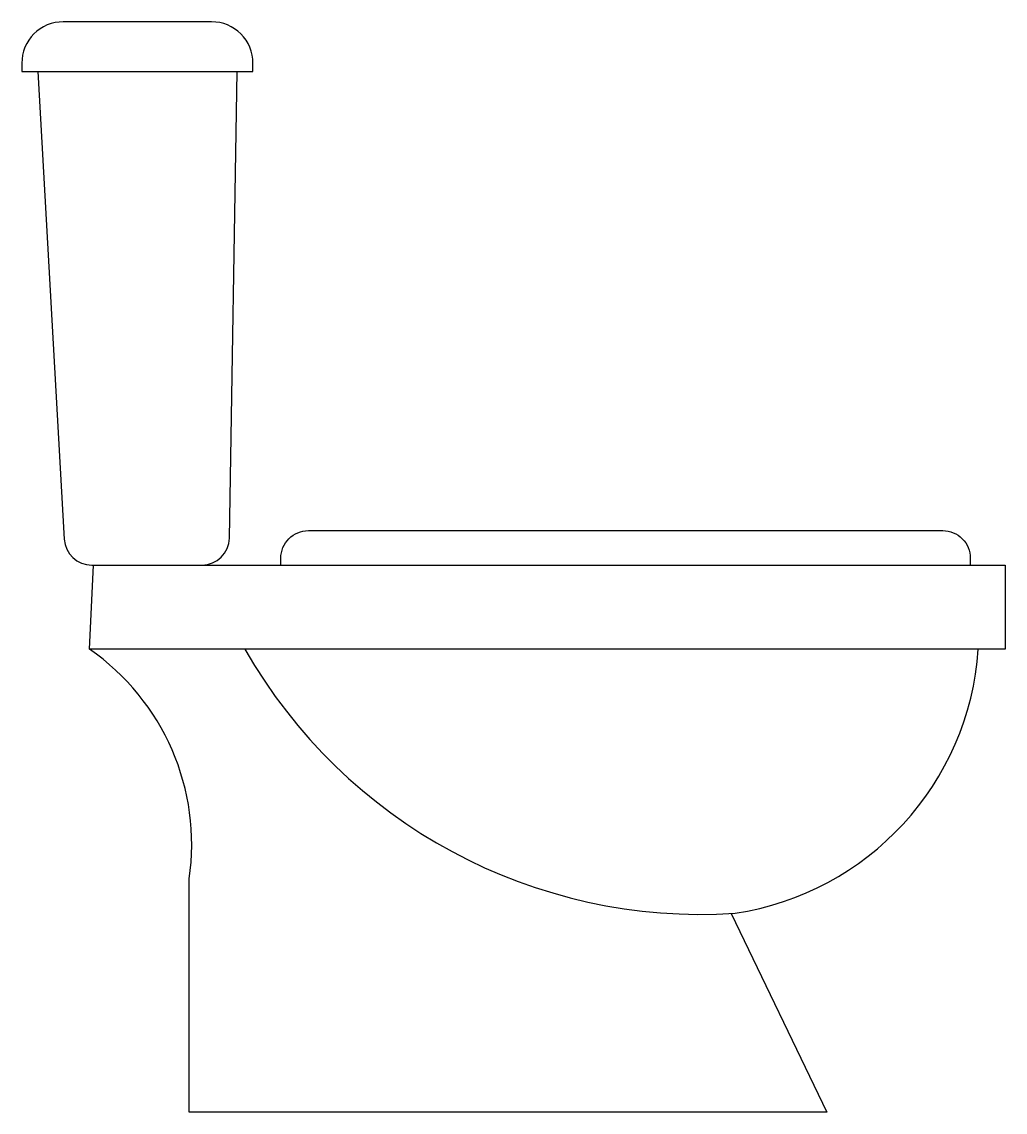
# Model space of a CAD drawing. Extents: x 0 to 714, y 0 to 792.
import ezdxf

# ---------------------------------------------------------------- set-up
doc = ezdxf.new("R2010")
doc.units = 0
doc.header["$LTSCALE"] = 100
doc.layers.get('0').update_dxf_attribs({"linetype": 'CONTINUOUS'})

msp = doc.modelspace()

# ---------------------------------------------------------------- linework, layer by layer
at = {"color": 0}
msp.add_lwpolyline([(0, 756.2), (167.94, 756.2), (167.94, 762.34, 0.414214), (137.94, 792.34), (30, 792.34, 0.414214), (0, 762.34)], format="xyb", close=True, dxfattribs=at)
for points in [[(11.74, 756.2), (30.79, 416.44, 0.397899), (50.76, 397.56), (130.89, 397.56, 0.409492), (150.88, 417.24), (156.36, 756.2)], [(188.21, 397.56), (188.21, 402.58, -0.414214), (208.21, 422.58), (669.13, 422.58, -0.414214), (689.13, 402.58), (689.13, 397.56)]]:
    msp.add_lwpolyline(points, format="xyb", dxfattribs=at)
msp.add_lwpolyline([(52.12, 397.56), (714.48, 397.56), (714.48, 336.4), (49.22, 336.4)], close=True, dxfattribs=at)
msp.add_lwpolyline([(515.41, 144.39), (584.89, 0), (121.61, 0), (121.61, 169.59)], dxfattribs=at)
for centre, radius, start, end in [((-49.03, 194.65), 172.47, 351.64454, 55.2728), ((493.45, 524.96), 381.2, 209.64633, 273.73745), ((487.13, 350.49), 208.27, 278.60622, 356.11982)]:
    msp.add_arc(centre, radius, start, end, dxfattribs=at)

doc.saveas('drawing.dxf')
